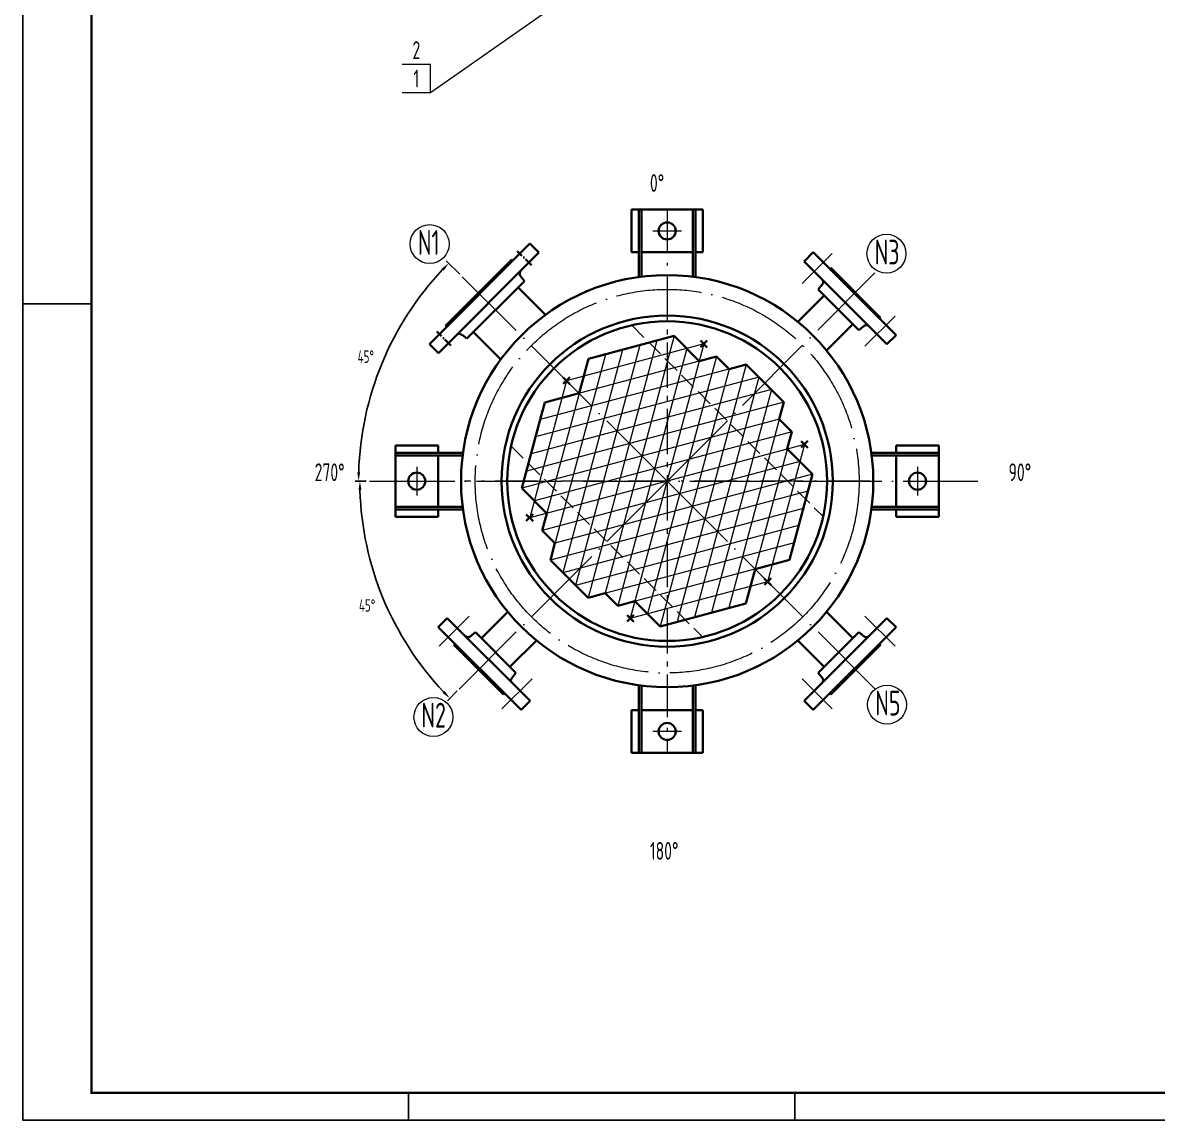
# Model space of a CAD drawing. Header units: millimetres. Extents: x -2894 to 367, y -1685 to 2915.
# Drawn here: x -2893 to -1297, y -1685 to -139 of the extents above; entities that cross this region are included whole.
import ezdxf
from ezdxf.enums import TextEntityAlignment as Align

# ---------------------------------------------------------------- set-up
doc = ezdxf.new("R2010")
doc.units = ezdxf.units.MM
doc.header["$MEASUREMENT"] = 0
doc.header["$PDMODE"] = 3
doc.header["$PDSIZE"] = 5
for name, pattern in [('ACAD_ISO02W100', [11, 8, -3]), ('ACAD_ISO04W100', [30, 24, -3, 0, -3]), ('ACAD_ISO05W100', [33, 24, -3, 0, -3, 0, -3]), ('ACAD_ISO10W100', [18.7, 12, -3, 0.7, -3])]:
    doc.linetypes.add(name, pattern=pattern)
doc.layers.get('Defpoints').update_dxf_attribs({"linetype": 'CONTINUOUS'})
doc.layers.add('4', color=3, linetype='CONTINUOUS')
for name, color, linetype, lineweight in [('中心线', 1, 'ACAD_ISO04W100', 18), ('双点划线', 5, 'ACAD_ISO05W100', 18), ('粗实线', 4, 'CONTINUOUS', 70), ('细实线', 7, 'CONTINUOUS', 18), ('虚线', 2, 'ACAD_ISO02W100', 18)]:
    doc.layers.add(name, color=color, linetype=linetype, lineweight=lineweight)
doc.styles.add('HGCAD', font='gbenor.shx', dxfattribs={"width": 0.75, "bigfont": 'gbcbig.shx'})
doc.dimstyles.new('HGCAD$2', dxfattribs={"dimscale": 5, "dimtxt": 3.5, "dimasz": 2.5, "dimexe": 1, "dimexo": 1, "dimgap": 1, "dimtad": 2, "dimtih": 1, "dimdec": 0, "dimdsep": 46, "dimtxsty": 'HGCAD', "dimcen": 0, "dimadec": 0, "dimazin": 0, "dimtfac": 1, "dimtdec": 0, "dimtix": 1, "dimtmove": 2, "dimatfit": 0, "dimfxl": 0, "dimtolj": 1, "dimarcsym": 0})

# ---------------------------------------------------------------- blocks, each defined once
blk = doc.blocks.new('*D46')
at = {"layer": 'Defpoints', "color": 0, "linetype": 'ByBlock'}
for p in [(-2404.9, -784.8), (-1986.4, -784.8), (-1549.1, -784.8), (-2404, -896.7), (-2278.1, -1076.5)]:
    blk.add_point(p, dxfattribs=at)
at = {"layer": '中心线', "color": 0, "linetype": 'ByBlock', "lineweight": -2}
for p, q in [((-2409.9, -784.8), (-2423.7, -784.8)), ((-2281.7, -1080.1), (-2295.6, -1094))]:
    blk.add_line(p, q, dxfattribs=at)
blk.add_arc((-1986.4, -784.8), 432.3, 181.6569, 223.3431, dxfattribs=at)
at = {"layer": '中心线', "color": 0, "linetype": 'ByBlock'}
for points in [[(-2420.6, -797.4), (-2416.4, -797.3), (-2418.7, -784.8)], [(-2299.3, -1080.1), (-2302.3, -1083), (-2292.1, -1090.5)]]:
    blk.add_solid(points, dxfattribs=at)
at = {"layer": '中心线', "color": 0, "linetype": 'ByBlock', "insert": (-2408.5, -959.7), "char_height": 17.5, "attachment_point": 5, "style": 'HGCAD'}
blk.add_mtext('\\A1;45°', dxfattribs=at)
blk = doc.blocks.new('*D47')
at = {"layer": 'Defpoints', "color": 0, "linetype": 'ByBlock'}
for p in [(-2274.7, -497.1), (-2362.5, -568), (-2404.9, -784.8), (-1986.4, -784.8), (-1549.1, -784.8)]:
    blk.add_point(p, dxfattribs=at)
at = {"layer": '双点划线', "color": 0, "linetype": 'ByBlock', "lineweight": -2}
for p, q in [((-2278.2, -493.5), (-2297.2, -474.6)), ((-2409.9, -784.8), (-2425.5, -784.8))]:
    blk.add_line(p, q, dxfattribs=at)
blk.add_arc((-1986.4, -784.8), 434.1, 136.696, 178.3501, dxfattribs=at)
at = {"layer": '双点划线', "color": 0, "linetype": 'ByBlock'}
for points in [[(-2303.8, -485.7), (-2300.8, -488.6), (-2293.6, -478.1)], [(-2418.3, -772.4), (-2422.4, -772.3), (-2420.5, -784.8)]]:
    blk.add_solid(points, dxfattribs=at)
at = {"layer": '双点划线', "color": 0, "linetype": 'ByBlock', "insert": (-2410.3, -609.5), "char_height": 17.5, "attachment_point": 5, "style": 'HGCAD'}
blk.add_mtext('\\A1;45°', dxfattribs=at)

msp = doc.modelspace()

# ---------------------------------------------------------------- linework, layer by layer
at = {"layer": '4'}
for p, q in [((-2893, 2913.9), (-2893, -1684.5)), ((-2893, -535.3), (-2796.3, -535.3)), ((-2350.1, -1684.5), (-2350.1, -1645.8)), ((-1806.6, -1684.5), (-1806.6, -1645.8)), ((-2893, -1684.5), (366.1, -1684.5))]:
    msp.add_line(p, q, dxfattribs=at)
at = {"layer": '4', "const_width": 3.1}
msp.add_lwpolyline([(327.4, -1645.8), (327.4, 2875.2), (-2796.3, 2875.2), (-2796.3, -1645.8), (-369.3, -1645.8)], close=True, dxfattribs=at)
at = {"layer": '中心线', "color": 0, "linetype": 'ByBlock', "ltscale": 5}
msp.add_line((-2008.4, -20.4), (-2319.2, -238.1), dxfattribs=at)
at = {"layer": '中心线', "color": 4, "ltscale": 5}
for p, q in [((-2319.2, -198.1), (-2359.2, -198.1)), ((-2319.2, -238.1), (-2359.2, -238.1))]:
    msp.add_line(p, q, dxfattribs=at)
at = {"layer": '中心线', "ltscale": 5}
for p, q in [((-2319.2, -238.1), (-2319.2, -198.1)), ((-1986.4, -784.8), (-1694.2, -491.5)), ((-1986.4, -784.8), (-2274.7, -497.1)), ((-2404.9, -784.8), (-1549.1, -784.8)), ((-1986.4, -784.8), (-2279.2, -1077.6)), ((-1986.4, -784.8), (-1693.7, -1077.6))]:
    msp.add_line(p, q, dxfattribs=at)
at = {"layer": '中心线', "color": 1, "linetype": 'ACAD_ISO10W100', "ltscale": 5}
for p, q in [((-1986.4, -402.6), (-1986.4, -1167.1)), ((-2006.4, -432.6), (-1966.4, -432.6)), ((-1796.6, -506.6), (-1748.5, -458.5)), ((-1986.4, -499.8), (-1986.4, -1069.8)), ((-1708.2, -595), (-1660.1, -546.9)), ((-2338.7, -764.8), (-2338.7, -804.8)), ((-1634.2, -764.8), (-1634.2, -804.8)), ((-1701.4, -784.8), (-2271.4, -784.8)), ((-2264.7, -974.7), (-2312.7, -1022.8)), ((-1708.2, -974.7), (-1660.1, -1022.8)), ((-2176.3, -1063.1), (-2224.4, -1111.1)), ((-1796.6, -1063.1), (-1748.5, -1111.1)), ((-1966.4, -1137.1), (-2006.4, -1137.1))]:
    msp.add_line(p, q, dxfattribs=at)
at = {"layer": '中心线', "color": 1, "ltscale": 5}
msp.add_line((-1986.4, -784.8), (-2278.1, -1076.5), dxfattribs=at)
at = {"layer": '中心线', "color": 0, "linetype": 'ByBlock', "ltscale": 5}
for centre in [(-2320.6, -451.1), (-1677.9, -464.6), (-1677.1, -1099.4), (-2315.2, -1116.8)]:
    msp.add_circle(centre, 27.4, dxfattribs=at)
at = {"layer": '中心线', "color": 1, "ltscale": 5}
msp.add_circle((-1986.4, -784.8), 270, dxfattribs=at)
at = {"layer": '中心线', "color": 0, "linetype": 'ByBlock', "lineweight": 35, "ltscale": 5}
msp.add_circle((-1986.4, -784.8), 233, dxfattribs=at)
at = {"layer": '双点划线', "color": 0, "linetype": 'ByBlock', "lineweight": 35}
for p, q in [((-2179.5, -450.4), (-2320.9, -591.8)), ((-2166.8, -463.1), (-2179.5, -450.4)), ((-2166.8, -463.1), (-2308.2, -604.5)), ((-2204.9, -473), (-2298.3, -566.3)), ((-2204.9, -473), (-2203.5, -474.4)), ((-2187.1, -503.2), (-2268.1, -584.2)), ((-2187.1, -503.2), (-2192.5, -496.3)), ((-2196.1, -512.2), (-2157.6, -550.7)), ((-2298.3, -566.3), (-2296.9, -567.8)), ((-2268.1, -584.2), (-2275, -578.8)), ((-2259, -575.2), (-2220.5, -613.7)), ((-2308.2, -604.5), (-2320.9, -591.8))]:
    msp.add_line(p, q, dxfattribs=at)
at = {"layer": '双点划线', "color": 1, "linetype": 'ACAD_ISO10W100', "lineweight": 35}
for p, q in [((-2177.4, -480.8), (-2197.2, -461)), ((-2290.5, -593.9), (-2310.3, -574.1))]:
    msp.add_line(p, q, dxfattribs=at)
at = {"layer": '双点划线', "color": 0, "linetype": 'ByBlock', "lineweight": 35}
for centre, start, end in [((-2187.8, -492.6), 135, 218), ((-2278.7, -583.5), 52, 135)]:
    msp.add_arc(centre, 6, start, end, dxfattribs=at)
at = {"layer": '粗实线', "color": 0, "linetype": 'ByBlock', "lineweight": 35, "ltscale": 5}
for p, q in [((-2036.4, -402.6), (-1936.4, -402.6)), ((-2036.4, -402.6), (-2036.4, -462.6)), ((-2026.4, -402.6), (-2026.4, -497.6)), ((-2022.4, -402.6), (-2022.4, -497.1)), ((-1950.4, -402.6), (-1950.4, -497.1)), ((-1946.4, -402.6), (-1946.4, -497.6)), ((-1936.4, -402.6), (-1936.4, -462.6)), ((-2036.4, -462.6), (-2026.4, -462.6)), ((-2022.4, -462.6), (-1950.4, -462.6)), ((-1936.4, -462.6), (-1946.4, -462.6)), ((-1793.8, -475.5), (-1781, -462.7)), ((-1664.4, -579.4), (-1781, -462.7)), ((-1677.1, -592.1), (-1793.8, -475.5)), ((-1756.3, -484.7), (-1757.7, -486.1)), ((-1686.3, -554.7), (-1756.3, -484.7)), ((-1773.8, -515.2), (-1767.8, -507.6)), ((-1716.8, -572.2), (-1773.8, -515.2)), ((-1687.7, -556.1), (-1686.3, -554.7)), ((-1716.8, -572.2), (-1709.2, -566.2)), ((-2097.2, -612.8), (-1976.5, -580.4)), ((-1976.5, -580.4), (-1941.2, -615.8)), ((-1677.1, -592.1), (-1664.4, -579.4)), ((-2110.2, -661.1), (-2097.2, -612.8)), ((-1941.2, -615.8), (-1917, -609.3)), ((-1917, -609.3), (-1899.3, -627)), ((-1899.3, -627), (-1875.2, -620.5)), ((-1875.2, -620.5), (-1822.1, -673.6)), ((-2158.5, -674), (-2110.2, -661.1)), ((-2165, -698.2), (-2158.5, -674)), ((-1822.1, -673.6), (-1828.6, -697.7)), ((-2190.8, -794.8), (-2165, -698.2)), ((-1828.6, -697.7), (-1810.9, -715.4)), ((-1810.9, -715.4), (-1817.4, -739.5)), ((-2368.7, -734.8), (-2308.7, -734.8)), ((-2368.7, -734.8), (-2368.7, -834.8)), ((-2368.7, -744.8), (-2273.7, -744.8)), ((-2368.7, -748.8), (-2274.2, -748.8)), ((-2308.7, -734.8), (-2308.7, -744.8)), ((-2308.7, -748.8), (-2308.7, -820.8)), ((-1817.4, -739.5), (-1782.1, -774.9)), ((-1604.2, -744.8), (-1699.2, -744.8)), ((-1604.2, -748.8), (-1698.7, -748.8)), ((-1664.2, -734.8), (-1664.2, -744.8)), ((-1604.2, -734.8), (-1664.2, -734.8)), ((-1664.2, -748.8), (-1664.2, -820.8)), ((-1604.2, -734.8), (-1604.2, -834.8)), ((-1782.1, -774.9), (-1814.4, -895.6)), ((-2155.5, -830.1), (-2190.8, -794.8)), ((-2368.7, -820.8), (-2274.2, -820.8)), ((-2368.7, -824.8), (-2273.7, -824.8)), ((-2308.7, -834.8), (-2308.7, -824.8)), ((-1604.2, -824.8), (-1699.2, -824.8)), ((-1604.2, -820.8), (-1698.7, -820.8)), ((-1664.2, -834.8), (-1664.2, -824.8)), ((-2368.7, -834.8), (-2308.7, -834.8)), ((-2155.5, -830.1), (-2162, -854.3)), ((-1604.2, -834.8), (-1664.2, -834.8)), ((-2144.3, -872), (-2162, -854.3)), ((-2150.7, -896.1), (-2144.3, -872)), ((-2097.7, -949.1), (-2150.7, -896.1)), ((-1862.7, -908.6), (-1875.6, -956.9)), ((-1814.4, -895.6), (-1862.7, -908.6)), ((-2073.6, -942.7), (-2097.7, -949.1)), ((-2055.9, -960.3), (-2073.6, -942.7)), ((-2055.9, -960.3), (-2031.7, -953.9)), ((-1996.4, -989.2), (-2031.7, -953.9)), ((-1875.6, -956.9), (-1996.4, -989.2)), ((-2295.8, -977.5), (-2308.5, -990.3)), ((-2179.1, -1094.2), (-2295.8, -977.5)), ((-1793.8, -1094.2), (-1677.1, -977.5)), ((-1677.1, -977.5), (-1664.4, -990.3)), ((-2191.9, -1106.9), (-2308.5, -990.3)), ((-2256.1, -997.5), (-2263.7, -1003.4)), ((-2199.1, -1054.4), (-2256.1, -997.5)), ((-1781, -1106.9), (-1664.4, -990.3)), ((-1773.8, -1054.4), (-1716.8, -997.5)), ((-1716.8, -997.5), (-1709.2, -1003.4)), ((-2286.6, -1015), (-2285.2, -1013.6)), ((-2216.6, -1085), (-2286.6, -1015)), ((-1756.3, -1085), (-1686.3, -1015)), ((-1686.3, -1015), (-1687.7, -1013.6)), ((-2199.1, -1054.4), (-2205, -1062.1)), ((-1773.8, -1054.4), (-1767.8, -1062.1)), ((-2215.2, -1083.6), (-2216.6, -1085)), ((-2026.4, -1167.1), (-2026.4, -1072.1)), ((-2022.4, -1167.1), (-2022.4, -1072.6)), ((-1950.4, -1167.1), (-1950.4, -1072.6)), ((-1946.4, -1167.1), (-1946.4, -1072.1)), ((-1757.7, -1083.6), (-1756.3, -1085)), ((-2179.1, -1094.2), (-2191.9, -1106.9)), ((-1793.8, -1094.2), (-1781, -1106.9)), ((-2036.4, -1167.1), (-2036.4, -1107.1)), ((-2036.4, -1107.1), (-2026.4, -1107.1)), ((-1950.4, -1107.1), (-2022.4, -1107.1)), ((-1936.4, -1107.1), (-1946.4, -1107.1)), ((-1936.4, -1167.1), (-1936.4, -1107.1)), ((-1936.4, -1167.1), (-2036.4, -1167.1))]:
    msp.add_line(p, q, dxfattribs=at)
at = {"layer": '粗实线', "color": 0, "linetype": 'ByBlock', "lineweight": 35}
for p, q in [((-1765.5, -523.5), (-1802.6, -560.6)), ((-1725.2, -563.8), (-1762.3, -600.9)), ((-2247.8, -1005.8), (-2210.7, -968.7)), ((-1725.1, -1005.8), (-1762.2, -968.7)), ((-2207.5, -1046.1), (-2170.4, -1009)), ((-1765.4, -1046.1), (-1802.5, -1009))]:
    msp.add_line(p, q, dxfattribs=at)
at = {"layer": '粗实线', "color": 0, "lineweight": 35, "ltscale": 5}
for p, q in [((-1939.5, -587), (-1930, -596.5)), ((-1939.4, -596), (-1930, -586.7)), ((-2132.7, -638.8), (-2123.2, -648.3)), ((-2132.5, -647.9), (-2123.2, -638.5)), ((-1797.8, -728.5), (-1788.3, -738)), ((-1797.7, -737.6), (-1788.4, -728.2)), ((-2184.6, -831.8), (-2175.1, -841.3)), ((-2184.5, -840.8), (-2175.1, -831.5)), ((-1849.7, -921.7), (-1840.2, -931.2)), ((-1849.6, -930.7), (-1840.2, -921.4)), ((-2042.6, -973.4), (-2033.1, -982.9)), ((-2042.5, -982.4), (-2033.2, -973.1))]:
    msp.add_line(p, q, dxfattribs=at)
at = {"layer": '粗实线', "color": 0, "linetype": 'ByBlock', "lineweight": 35, "ltscale": 5}
for centre, radius in [((-1986.4, -432.6), 12), ((-1986.4, -784.8), 290), ((-1986.4, -784.8), 225), ((-2338.7, -784.8), 12), ((-1634.2, -784.8), 12), ((-1986.4, -1137.1), 12)]:
    msp.add_circle(centre, radius, dxfattribs=at)
for centre, start, end in [((-1771.8, -504.5), 322, 45), ((-1706.1, -570.2), 45, 128), ((-2266.8, -999.5), 225, 308), ((-1706.1, -999.5), 232, 315), ((-2201.1, -1065.1), 142, 225), ((-1771.8, -1065.1), 315, 38)]:
    msp.add_arc(centre, 5, start, end, dxfattribs=at)
at = {"layer": '细实线', "color": 0, "linetype": 'ByBlock', "ltscale": 5}
for p, q in [((-2000.7, -586.9), (-2097.7, -949.1)), ((-1976.5, -580.4), (-2073.6, -942.7)), ((-2073.1, -606.3), (-2150.7, -896.1)), ((-2049, -599.9), (-2133.1, -913.8)), ((-1934.7, -591.7), (-2127.9, -643.4)), ((-2024.8, -593.4), (-2115.4, -931.5)), ((-1958.8, -598.1), (-2055.9, -960.3)), ((-1934.7, -591.7), (-2038.2, -978)), ((-1875.2, -620.5), (-2165, -698.2)), ((-2097.2, -612.8), (-2162, -854.3)), ((-1917, -609.3), (-2158.5, -674)), ((-1917, -609.3), (-2014.1, -971.6)), ((-1875.2, -620.5), (-1972.2, -982.8)), ((-1857.5, -638.2), (-2171.4, -722.3)), ((-1899.3, -627), (-1996.4, -989.2)), ((-1857.5, -638.2), (-1948.1, -976.3)), ((-2127.9, -643.4), (-2179.6, -836.6)), ((-1839.8, -655.9), (-2177.9, -746.5)), ((-1839.8, -655.9), (-1923.9, -969.8)), ((-1822.1, -673.6), (-2184.4, -770.6)), ((-1822.1, -673.6), (-1899.8, -963.3)), ((-1828.6, -697.7), (-2190.8, -794.8)), ((-1810.9, -715.4), (-2173.2, -812.5)), ((-1810.9, -715.4), (-1875.6, -956.9)), ((-1793.3, -733.1), (-2179.6, -836.6)), ((-1793.3, -733.1), (-1845, -926.3)), ((-1799.7, -757.2), (-2162, -854.3)), ((-1782.1, -774.9), (-2144.3, -872)), ((-1788.5, -799), (-2150.7, -896.1)), ((-1795, -823.2), (-2133.1, -913.8)), ((-1801.5, -847.3), (-2115.4, -931.5)), ((-1807.9, -871.5), (-2097.7, -949.1)), ((-1814.4, -895.6), (-2055.9, -960.3)), ((-1845, -926.3), (-2038.2, -978))]:
    msp.add_line(p, q, dxfattribs=at)
at = {"layer": '细实线', "color": 1, "linetype": 'ByBlock', "ltscale": 5}
for p, q in [((-1941.2, -615.8), (-1917, -609.3)), ((-1810.9, -715.4), (-1817.4, -739.5))]:
    msp.add_line(p, q, dxfattribs=at)
at = {"layer": '虚线', "ltscale": 3}
for p, q in [((-2036.1, -565.4), (-1767, -834.6)), ((-2205.9, -735.5), (-1936.4, -1004.2))]:
    msp.add_line(p, q, dxfattribs=at)

# ---------------------------------------------------------------- texts
at = {"layer": '中心线', "color": 3, "ltscale": 5, "style": 'HGCAD', "width": 0.75}
msp.add_text('2', height=25, dxfattribs=at).set_placement((-2339.2, -178.1), align=Align.MIDDLE)
at = {"layer": '中心线', "color": 0, "linetype": 'ByBlock', "ltscale": 5, "style": 'HGCAD', "width": 0.75}
msp.add_text('1', height=25, dxfattribs=at).set_placement((-2339.2, -218.1), align=Align.MIDDLE)
at = {"layer": '中心线', "ltscale": 5, "char_height": 25, "attachment_point": 1, "style": 'HGCAD'}
for s, insert, width in [('{\\C0;0°}', (-2010.6, -352.6), 60.155), ('{\\H1.4x;\\C0;N1}', (-2337.1, -431.4), 69.726), ('{\\H1.4x;\\C0;N3}', (-1694.5, -444.9), 69.726), ('{\\C0;270°}', (-2482.3, -759.8), 60.155), ('{\\C0;90°}', (-1506.1, -759.8), 60.155), ('{\\H1.4x;\\C0;N5}', (-1693.7, -1079.7), 69.726), ('{\\H1.4x;\\C0;N2}', (-2332.2, -1096.7), 69.726), ('{\\C0;180°}', (-2010.6, -1292.7), 60.155)]:
    msp.add_mtext(s, dxfattribs=dict(at, insert=insert, width=width))

# ---------------------------------------------------------------- dimensions: what is measured, and where the dimension line sits
at = {"layer": '中心线', "color": 0, "linetype": 'ByBlock'}
dim = msp.add_angular_dim_2l(base=(-2404, -896.7), line1=((-1986.4, -784.8), (-2278.1, -1076.5)), line2=((-2404.9, -784.8), (-1549.1, -784.8)), dimstyle='HGCAD$2', dxfattribs=at)
dim.commit()
dim.dimension.update_dxf_attribs({"geometry": '*D46', "text_midpoint": (-2408.5, -959.7)})
at = {"layer": '双点划线', "color": 0, "linetype": 'ByBlock'}
dim = msp.add_angular_dim_2l(base=(-2362.5, -568), line1=((-2404.9, -784.8), (-1549.1, -784.8)), line2=((-1986.4, -784.8), (-2274.7, -497.1)), dimstyle='HGCAD$2', dxfattribs=at)
dim.commit()
dim.dimension.update_dxf_attribs({"geometry": '*D47', "text_midpoint": (-2410.3, -609.5)})

doc.saveas('drawing.dxf')
